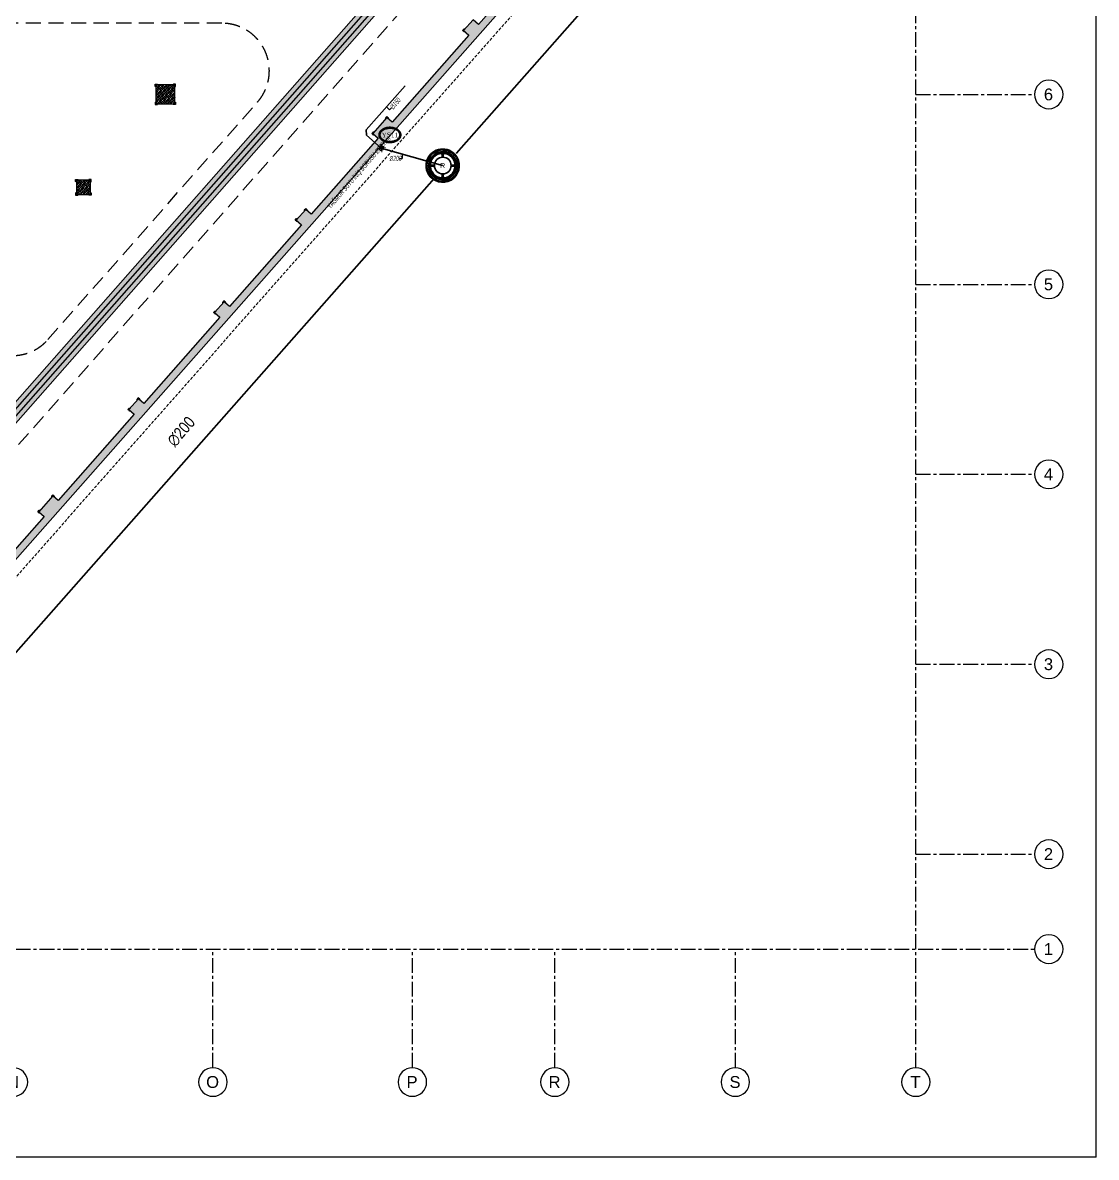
# Model space of a CAD drawing. Header units: millimetres. Extents: x -379292 to 1221486, y 92049 to 447512.
# Drawn here: x 156938 to 202148, y 92049 to 139842 of the extents above; entities that cross this region are included whole.
import ezdxf
from ezdxf.enums import TextEntityAlignment as Align
from ezdxf.lldxf.tags import DXFTag

# ---------------------------------------------------------------- set-up
doc = ezdxf.new("R2010")
doc.units = ezdxf.units.MM
doc.linetypes.add('CENTER', pattern=[2, 1.25, -0.25, 0.25, -0.25])
doc.linetypes.add('HIDDEN', pattern=[9.525, 6.35, -3.175])
for name, color, linetype, lineweight in [('0-KRCN-SHT YAĞMURSUYUBORUSU-100', 3, 'PISSU_LINE50', 35), ('0-KRCN-SHT-KOLADI-YAZIYAĞMURSUYU', 4, 'Continuous', 35), ('0-KRCN-SHT-PİSSU-BORU', 220, 'PISSU_LINE50', 40), ('0-KRCN-SHT-ROGAR', 151, 'Continuous', 35), ('0-KRCN-SHT-YAZI-ÇAP-PİSSU', 41, 'Continuous', 30), ('06_FORMWORK HIDDEN', 252, 'HIDDEN2', 0), ('E_CT_KA', 4, 'Continuous', 9), ('XREF$0$05_RAIN PIPE', 3, 'Continuous', 9)]:
    doc.layers.add(name, color=color, linetype=linetype, lineweight=lineweight)
for name, color, linetype in [('05_AXIS', 211, 'CENTER'), ('05_AXIS NAME', 7, 'Continuous'), ('05_HATCH CONCRETE', 141, 'Continuous'), ('05_HATCH SOLID-2', 253, 'Continuous'), ('05_SYMBOL', 2, 'Continuous'), ('E_CT_ZA', 6, 'Continuous')]:
    doc.layers.add(name, color=color, linetype=linetype)
doc.styles.add('MUF', font='isocpeur.ttf')
doc.styles.get("Standard").update_dxf_attribs({"font": 'segoeuil.ttf'})
doc.styles.add('TROMANT', font='arial.ttf', dxfattribs={"width": 0.8})
doc.styles.add('YAZI', font='times.ttf')
doc.styles.add('YAZI-5', font='arial.ttf', dxfattribs={"height": 5})
doc.styles.add('ÇAP-2', font='ARIALNBI.TTF')
tags = doc.linetypes.add('HIDDEN2', pattern=[0.1875, 0.125, -0.0625]).pattern_tags.tags
tags[6:7] = [DXFTag(74, 4), DXFTag(75, 0), DXFTag(340, '0'), DXFTag(46, 0.0), DXFTag(50, 0.0), DXFTag(44, 0.0), DXFTag(45, 0.0)]
tags[4:5] = [DXFTag(74, 4), DXFTag(75, 0), DXFTag(340, '0'), DXFTag(46, 0.0), DXFTag(50, 0.0), DXFTag(44, 0.0), DXFTag(45, 0.0)]
doc.linetypes.add('PISSU_LINE50', pattern='A,50,-10,["C",MUF,S=10,R=0,X=1,Y=-5],0', length=60)
pattern_1 = [(225, (905000, -3e-07), (67.351921, -67.351921), []), (225, (904932.65, -3e-07), (67.351921, -67.351921), [47.625, -23.8125])]

# ---------------------------------------------------------------- blocks, each defined once
blk = doc.blocks.new('AWAKS ADI')
at = {"layer": '05_AXIS NAME', "color": 2}
blk.add_circle((0, 0), 6, dxfattribs=at)
at = {"layer": '05_AXIS NAME', "style": 'YAZI-5'}
blk.add_attdef('AKSADI', text='', height=5, dxfattribs=at).set_placement((0, 0), align=Align.MIDDLE_CENTER)
blk = doc.blocks.new('202_Aks')
at = {"layer": '05_AXIS', "ltscale": 500}
for p, q in [((137900, -182300), (137900, 5000)), ((137900, -141300), (142900, -141300)), ((137900, -149300), (142900, -149300)), ((137900, -157300), (142900, -157300)), ((137900, -165300), (142900, -165300)), ((137900, -173300), (142900, -173300)), ((-5000, -177300), (142900, -177300)), ((108300, -182300), (108300, -177300)), ((116700, -182300), (116700, -177300)), ((122700, -182300), (122700, -177300)), ((130300, -182300), (130300, -177300))]:
    blk.add_line(p, q, dxfattribs=at)
at = {"layer": '05_AXIS NAME'}
ref = blk.add_blockref('AWAKS ADI', (143500, -141300), dxfattribs=dict(at, xscale=-100, yscale=100, zscale=100))
ref.add_attrib('AKSADI', '6', dxfattribs={"height": 500, "style": 'YAZI-5'}).set_placement((143486, -141298), align=Align.MIDDLE_CENTER)
ref = blk.add_blockref('AWAKS ADI', (143500, -149300), dxfattribs=dict(at, xscale=-100, yscale=100, zscale=100))
ref.add_attrib('AKSADI', '5', dxfattribs={"height": 500, "style": 'YAZI-5'}).set_placement((143486, -149298), align=Align.MIDDLE_CENTER)
ref = blk.add_blockref('AWAKS ADI', (143500, -157300), dxfattribs=dict(at, xscale=-100, yscale=100, zscale=100))
ref.add_attrib('AKSADI', '4', dxfattribs={"height": 500, "style": 'YAZI-5'}).set_placement((143486, -157298), align=Align.MIDDLE_CENTER)
ref = blk.add_blockref('AWAKS ADI', (143500, -165300), dxfattribs=dict(at, xscale=-100, yscale=100, zscale=100))
ref.add_attrib('AKSADI', '3', dxfattribs={"height": 500, "style": 'YAZI-5'}).set_placement((143486, -165298), align=Align.MIDDLE_CENTER)
ref = blk.add_blockref('AWAKS ADI', (143500, -173300), dxfattribs=dict(at, xscale=-100, yscale=100, zscale=100))
ref.add_attrib('AKSADI', '2', dxfattribs={"height": 500, "style": 'YAZI-5'}).set_placement((143486, -173298), align=Align.MIDDLE_CENTER)
ref = blk.add_blockref('AWAKS ADI', (143500, -177300), dxfattribs=dict(at, xscale=-100, yscale=100, zscale=100))
ref.add_attrib('AKSADI', '1', dxfattribs={"height": 500, "style": 'YAZI-5'}).set_placement((143486, -177298), align=Align.MIDDLE_CENTER)
ref = blk.add_blockref('AWAKS ADI', (99900, -182900), dxfattribs=dict(at, xscale=-100, yscale=100, zscale=100))
ref.add_attrib('AKSADI', 'N', dxfattribs={"height": 500, "style": 'YAZI-5'}).set_placement((99886, -182898), align=Align.MIDDLE_CENTER)
ref = blk.add_blockref('AWAKS ADI', (108300, -182900), dxfattribs=dict(at, xscale=-100, yscale=100, zscale=100))
ref.add_attrib('AKSADI', 'O', dxfattribs={"height": 500, "style": 'YAZI-5'}).set_placement((108286, -182898), align=Align.MIDDLE_CENTER)
ref = blk.add_blockref('AWAKS ADI', (116700, -182900), dxfattribs=dict(at, xscale=-100, yscale=100, zscale=100))
ref.add_attrib('AKSADI', 'P', dxfattribs={"height": 500, "style": 'YAZI-5'}).set_placement((116686, -182898), align=Align.MIDDLE_CENTER)
ref = blk.add_blockref('AWAKS ADI', (122700, -182900), dxfattribs=dict(at, xscale=-100, yscale=100, zscale=100))
ref.add_attrib('AKSADI', 'R', dxfattribs={"height": 500, "style": 'YAZI-5'}).set_placement((122686, -182898), align=Align.MIDDLE_CENTER)
ref = blk.add_blockref('AWAKS ADI', (130300, -182900), dxfattribs=dict(at, xscale=-100, yscale=100, zscale=100))
ref.add_attrib('AKSADI', 'S', dxfattribs={"height": 500, "style": 'YAZI-5'}).set_placement((130286, -182898), align=Align.MIDDLE_CENTER)
ref = blk.add_blockref('AWAKS ADI', (137900, -182900), dxfattribs=dict(at, xscale=-100, yscale=100, zscale=100))
ref.add_attrib('AKSADI', 'T', dxfattribs={"height": 500, "style": 'YAZI-5'}).set_placement((137886, -182898), align=Align.MIDDLE_CENTER)
blk = doc.blocks.new('bariyer')
at = {"color": 8, "ltscale": 25}
blk.add_lwpolyline([(0, -70), (15, -70, 0.414214), (30, -55), (30, 30), (-55, 30, 0.414214), (-70, 15), (-70, 0), (0, 0)], format="xyb", close=True, dxfattribs=at)
blk = doc.blocks.new('OtoParkBodrumKatMimari')
at = {"layer": '05_HATCH CONCRETE'}
h = blk.add_hatch(dxfattribs=at)
h.set_pattern_fill('ANSI33', color=8, scale=15, angle=180, style=0)
h.set_pattern_definition(pattern_1)
h.paths.add_polyline_path([(142600, 59700), (142800, 59700), (139870, 56381), (139645, 56579), (139248, 56130), (139473, 55931), (135668, 51620), (135443, 51819), (134848, 51144), (135073, 50945), (131506, 46904), (131281, 47103), (130884, 46653), (131109, 46455), (127899, 42818), (127674, 43017), (127277, 42567), (127502, 42369), (124481, 38946), (124256, 39145), (123859, 38695), (124084, 38496), (120848, 34830), (120623, 35029), (120028, 34354), (120253, 34155), (117433, 30962), (117209, 31160), (116812, 30710), (117036, 30512), (113992, 27063), (113767, 27262), (113370, 26812), (113595, 26613), (110386, 22977), (110161, 23176), (109764, 22726), (109989, 22527), (106786, 18899), (106561, 19097), (105965, 18422), (106190, 18224), (103361, 15019), (103136, 15217), (102739, 14767), (102964, 14569), (99777, 10958), (99552, 11156), (99155, 10707), (99380, 10508), (96303, 7022), (96078, 7220), (95615, 6696), (95840, 6497), (93887, 4285), (93662, 4484), (93265, 4034), (93490, 3836), (90240, 153), (90240, 300), (89640, 300), (89640, 0), (88400, 0), (88400, 300), (87800, 300), (87800, 0), (80000, 0), (80000, 300), (79400, 300), (79400, 0), (71600, 0), (71600, 300), (71000, 300), (71000, -300), (90240, -300), (143200, 59700), (143200, 67400), (142600, 67400), (142600, 66800), (142900, 66800), (142900, 64150), (142600, 64150), (142600, 63550), (142900, 63550), (142900, 60300), (142600, 60300)])
h = blk.add_hatch(dxfattribs=at)
h.set_pattern_fill('ANSI33', color=8, scale=15, angle=180, style=0)
h.set_pattern_definition(pattern_1)
h.paths.add_polyline_path([(111700, 36400), (110900, 36400), (110900, 35600), (111700, 35600)])
h = blk.add_hatch(dxfattribs=at)
h.set_pattern_fill('ANSI33', color=8, scale=15, angle=180, style=0)
h.set_pattern_definition(pattern_1)
h.paths.add_polyline_path([(108150, 32390), (107550, 32390), (107550, 31790), (108150, 31790)])
at = {"color": 5}
for points in [[(127502, 42369), (124481, 38946), (124256, 39145), (123859, 38695), (124084, 38496), (120848, 34830), (120623, 35029), (120028, 34354), (120253, 34155), (117433, 30962), (117209, 31160), (116812, 30710), (117036, 30512), (113992, 27063), (113767, 27262), (113370, 26812), (113595, 26613), (110386, 22977), (110161, 23176), (109764, 22726), (109989, 22527), (106786, 18899), (106561, 19097), (105965, 18422), (106190, 18224), (103361, 15019)], [(90240, -300), (143200, 59700)]]:
    blk.add_lwpolyline(points, dxfattribs=at)
for points in [[(111700, 36400), (110900, 36400), (110900, 35600), (111700, 35600)], [(108150, 32390), (107550, 32390), (107550, 31790), (108150, 31790)]]:
    blk.add_lwpolyline(points, close=True, dxfattribs=at)
at = {"layer": '05_HATCH SOLID-2', "color": 251, "ltscale": 25}
for points in [[(150500, -8770), (-8600, -8770), (-8600, 187430)], [(150500, -8770), (150500, 187430), (4700, 187430), (4700, 177600), (135600, 177600), (135600, 144600), (143200, 144600), (143200, 59700), (90240, -300), (70300, -300), (63119, 5881)]]:
    blk.add_lwpolyline(points, dxfattribs=at)
at = {"layer": '05_SYMBOL', "color": 252, "linetype": 'HIDDEN', "ltscale": 100}
blk.add_lwpolyline([(132000, 51725), (93143, 7677)], dxfattribs=at)
blk.add_lwpolyline([(48161, 25484, 0.179563), (49466, 25000), (104855, 25000, 0.215217), (106355, 25677), (115176, 35677, 0.645796), (113676, 39000), (37847, 39000, 0.695543), (36543, 35484), (48161, 25484)], format="xyb", dxfattribs=at)
at = {"layer": '06_FORMWORK HIDDEN', "linetype": 'HIDDEN', "ltscale": 20}
blk.add_line((143700, 59511), (90466, -800), dxfattribs=at)
at = {"layer": '05_AXIS'}
blk.add_blockref('202_Aks', (5000, 177300), dxfattribs=at)
at = {"layer": '05_SYMBOL', "color": 8, "xscale": -1}
for p, rotation in [((123859, 38695), 48.56632529242532), ((111700, 35600), 180), ((120028, 34354), 48.56632529242532), ((108150, 31790), 180), ((116812, 30710), 48.56632529242532), ((113370, 26812), 48.56632529242532), ((109764, 22726), 48.56632529242532), ((105965, 18422), 48.56632529242532)]:
    blk.add_blockref('bariyer', p, dxfattribs=dict(at, rotation=rotation))
for p in [(110900, 36400), (107550, 32390)]:
    blk.add_blockref('bariyer', p, dxfattribs=at)
at = {"layer": '05_SYMBOL', "color": 8}
for p in [(111700, 36400), (108150, 32390)]:
    blk.add_blockref('bariyer', p, dxfattribs=at)
for p, rotation in [((110900, 35600), 180), ((120623, 35029), 48.56632516036355), ((107550, 31790), 180), ((117209, 31160), 48.56632516036355), ((113767, 27262), 48.56632516036355), ((110161, 23176), 48.56632516036355), ((106561, 19097), 48.56632516036355)]:
    blk.add_blockref('bariyer', p, dxfattribs=dict(at, rotation=rotation))
blk = doc.blocks.new('*U680')
h = blk.add_hatch()
h.set_pattern_fill('ANSI33', color=0, scale=50, angle=1, style=0)
h.paths.add_polyline_path([(-773, 200), (58857, 200), (58857, 0), (-773, 0)])
at = {"color": 0}
blk.add_lwpolyline([(-773, 200), (58857, 200), (58857, 0), (-773, 0)], close=True, dxfattribs=at)
at = {"ltscale": 25, "flags": 1}
for tag, p in [('YUKSEKLIK', (-229, -149)), ('KALINLIK', (-229, -213))]:
    blk.add_attdef(tag, p, '', height=50, dxfattribs=at)
blk = doc.blocks.new('*U718')
h = blk.add_hatch()
h.set_pattern_fill('ANSI33', color=0, scale=50, angle=1, style=0)
h.paths.add_polyline_path([(-1015, 600), (58777, 600), (58777, 0), (-1015, 0)])
at = {"color": 0}
blk.add_lwpolyline([(-1015, 600), (58777, 600), (58777, 0), (-1015, 0)], close=True, dxfattribs=at)
at = {"ltscale": 25, "flags": 1}
for tag, p in [('YUKSEKLIK', (-229, -149)), ('KALINLIK', (-229, -213))]:
    blk.add_attdef(tag, p, '', height=50, dxfattribs=at)
blk = doc.blocks.new('A$C15ead506')
at = {"layer": 'E_CT_KA', "color": 6, "rotation": 48.64128047397736}
blk.add_blockref('*U718', (22637, 8164), dxfattribs=at)
at = {"layer": 'E_CT_ZA', "color": 30, "rotation": 48.64128047397868}
blk.add_blockref('*U680', (22386, 8183), dxfattribs=at)
blk = doc.blocks.new('G$CD316F46C')
at = {"layer": '0-KRCN-SHT-ROGAR'}
for p, q in [((-32.2, 32.8), (-34.3, 35)), ((-29.8, 35), (-31.8, 37.3)), ((-28.6, 36), (-30.5, 38.3)), ((-26.1, 37.9), (-27.8, 40.4)), ((-24.8, 38.7), (-26.4, 41.3)), ((-22, 40.4), (-23.4, 43)), ((-20.6, 41.1), (-22, 43.8)), ((-17.7, 42.4), (-18.9, 45.2)), ((-16.3, 43), (-17.3, 45.8)), ((-13.2, 44), (-14.1, 46.9)), ((-11.7, 44.4), (-12.5, 47.4)), ((-8.6, 45.1), (-9.1, 48.1)), ((-7.1, 45.4), (-7.5, 48.4)), ((-3.9, 45.8), (-4.1, 48.8)), ((-2.3, 45.9), (-2.5, 48.9)), ((0.9, 45.9), (1, 48.9)), ((2.4, 45.8), (2.6, 48.8)), ((5.6, 45.5), (6, 48.5)), ((7.2, 45.3), (7.6, 48.3)), ((10.3, 44.7), (11, 47.6)), ((11.8, 44.3), (12.6, 47.2)), ((14.9, 43.3), (15.9, 46.2)), ((16.3, 42.8), (17.4, 45.6)), ((19.3, 41.5), (20.6, 44.2)), ((20.7, 40.8), (22, 43.5)), ((23.5, 39.2), (25, 41.8)), ((24.8, 38.4), (26.4, 40.9)), ((27.4, 36.6), (29.2, 38.9)), ((28.6, 35.6), (30.5, 37.9)), ((31, 33.5), (33.1, 35.7)), ((32.1, 32.4), (34.3, 34.5)), ((-45.7, 2.7), (-48.7, 2.8)), ((-45.6, 4.2), (-48.6, 4.5)), ((-45.2, 7.4), (-48.2, 7.9)), ((-44.9, 8.9), (-47.9, 9.5)), ((-44.2, 12.1), (-47.1, 12.8)), ((-43.8, 13.5), (-46.7, 14.4)), ((-42.8, 16.6), (-45.6, 17.7)), ((-42.2, 18), (-45, 19.2)), ((-40.8, 20.9), (-43.5, 22.3)), ((-40.1, 22.3), (-42.8, 23.8)), ((-39.1, 24.2), (-41.6, 25.7)), ((-38.2, 25.5), (-40.7, 27.1)), ((-36.4, 28.1), (-38.8, 29.9)), ((-35.4, 29.3), (-37.7, 31.2)), ((-33.3, 31.7), (-35.5, 33.8)), ((34.3, 30), (36.6, 32)), ((35.3, 28.8), (37.6, 30.7)), ((37.2, 26.2), (39.7, 28)), ((38.1, 25), (40.6, 26.6)), ((39.7, 22.2), (42.3, 23.6)), ((40.4, 20.8), (43.1, 22.2)), ((41.7, 17.9), (44.5, 19.1)), ((42.3, 16.5), (45.1, 17.5)), ((43.3, 13.4), (46.2, 14.3)), ((43.8, 11.9), (46.7, 12.7)), ((44.5, 8.8), (47.4, 9.3)), ((44.7, 7.3), (47.7, 7.7)), ((45.1, 4.1), (48.1, 4.3)), ((45.2, 2.5), (48.2, 2.7)), ((-45.7, -0.6), (-48.7, -0.6)), ((-45.7, -2.1), (-48.7, -2.3)), ((-45.4, -5.3), (-48.4, -5.7)), ((-45.1, -6.8), (-48.1, -7.3)), ((-44.5, -10), (-47.5, -10.7)), ((-44.1, -11.5), (-47, -12.3)), ((-43.2, -14.6), (-46, -15.5)), ((-42.7, -16), (-45.5, -17.1)), ((-41.4, -19), (-44.1, -20.2)), ((-40.7, -20.3), (-43.4, -21.7)), ((-39.1, -23.2), (-41.7, -24.7)), ((-38.3, -24.5), (-40.8, -26.1)), ((-36.5, -27.1), (-38.9, -28.9)), ((-35.5, -28.3), (-37.8, -30.2)), ((-33.4, -30.7), (-35.6, -32.8)), ((-32.3, -31.8), (-34.4, -34)), ((-29.9, -34), (-31.9, -36.3)), ((30.9, -32.7), (33, -34.9)), ((32, -31.6), (34.2, -33.7)), ((34.2, -29.3), (36.5, -31.2)), ((35.2, -28.1), (37.5, -30)), ((37.1, -25.5), (39.6, -27.2)), ((38, -24.2), (40.5, -25.8)), ((40.1, -20.5), (42.8, -21.9)), ((40.8, -19.1), (43.5, -20.4)), ((42.1, -16.1), (44.9, -17.2)), ((42.6, -14.7), (45.5, -15.7)), ((43.6, -11.6), (46.5, -12.4)), ((44, -10.1), (46.9, -10.8)), ((44.6, -7), (47.6, -7.5)), ((44.8, -5.4), (47.8, -5.8)), ((45.2, -0.7), (48.2, -0.8)), ((45.2, -2.2), (48.2, -2.4)), ((-28.8, -35), (-30.6, -37.4)), ((-26.2, -36.9), (-27.9, -39.4)), ((-24.9, -37.8), (-26.5, -40.3)), ((-22.1, -39.4), (-23.6, -42.1)), ((-20.8, -40.2), (-22.1, -42.8)), ((-17.8, -41.5), (-19, -44.3)), ((-16.4, -42.1), (-17.5, -44.9)), ((-13.4, -43.1), (-14.2, -46)), ((-11.9, -43.5), (-12.6, -46.4)), ((-8.7, -44.2), (-9.3, -47.2)), ((-7.2, -44.5), (-7.7, -47.5)), ((-4, -44.9), (-4.3, -47.9)), ((-2.5, -45), (-2.6, -48)), ((0.7, -45), (0.8, -48)), ((2.3, -45), (2.5, -48)), ((5.5, -44.7), (5.9, -47.7)), ((7, -44.5), (7.5, -47.4)), ((10.2, -43.8), (10.9, -46.8)), ((11.7, -43.5), (12.5, -46.4)), ((14.7, -42.5), (15.7, -45.3)), ((16.2, -42), (17.3, -44.8)), ((19.1, -40.7), (20.4, -43.4)), ((20.5, -40), (21.9, -42.7)), ((23.3, -38.4), (24.9, -41)), ((24.7, -37.6), (26.3, -40.1)), ((27.3, -35.8), (29.1, -38.2)), ((28.5, -34.8), (30.4, -37.1))]:
    blk.add_line(p, q, dxfattribs=at)
at = {"layer": '0-KRCN-SHT-ROGAR', "color": 120}
for p, q in [((-24.9, 2), (-32.9, 2)), ((-1.7, 24.9), (-1.7, 33.1)), ((1.4, 25), (1.4, 33.1)), ((24.9, 1.9), (32.4, 1.9)), ((-25, -1.1), (-32.9, -1.1)), ((-1.8, -24.9), (-1.8, -32.2)), ((1.3, -25), (1.3, -32.2)), ((25, -1.2), (32.4, -1.2))]:
    blk.add_line(p, q, dxfattribs=at)
blk.add_circle((0, 0), 25, dxfattribs=at)
at = {"layer": '0-KRCN-SHT-ROGAR'}
for radius, start, end in [(50, 329.911, 149.911), (42.5, 329.911, 149.911), (48.5, 134.6265, 136.5734), (48.5, 128.6265, 130.5734), (48.5, 122.6265, 124.5734), (48.5, 116.6265, 118.5734), (48.5, 110.6265, 112.5734), (48.5, 104.6265, 106.5734), (48.5, 98.6265, 100.5734), (48.5, 92.6265, 94.5734), (48.5, 86.6265, 88.5734), (48.5, 80.6265, 82.5734), (48.5, 74.6265, 76.5734), (48.5, 68.6265, 70.5734), (48.5, 62.6265, 64.5734), (48.5, 56.6265, 58.5734), (48.5, 50.6265, 52.5734), (48.5, 44.6265, 46.5734), (50, 149.911, 329.911), (48.5, 175.2486, 177.1955), (48.5, 169.2486, 171.1955), (48.5, 163.2486, 165.1955), (48.5, 157.2486, 159.1955), (48.5, 151.2486, 153.1955), (42.5, 149.911, 329.911), (48.5, 146.6265, 148.5734), (38.7, 149.911, 329.911), (48.5, 140.6265, 142.5734), (37.2, 149.911, 329.911), (48.5, 38.6265, 40.5734), (48.5, 32.6265, 34.5734), (48.5, 26.6265, 28.5734), (48.5, 20.6265, 22.5734), (48.5, 14.6265, 16.5734), (48.5, 8.6265, 10.5734), (48.5, 2.6265, 4.5734), (48.5, 181.2486, 183.1955), (48.5, 187.2486, 189.1955), (48.5, 193.2486, 195.1955), (48.5, 199.2486, 201.1955), (48.5, 205.2486, 207.1955), (48.5, 211.2486, 213.1955), (48.5, 217.2486, 219.1955), (48.5, 223.2486, 225.1955), (48.5, 313.2486, 315.1955), (48.5, 319.2486, 321.1955), (48.5, 325.2486, 327.1955), (48.5, 332.6265, 334.5734), (48.5, 338.6265, 340.5734), (48.5, 344.6265, 346.5734), (48.5, 350.6265, 352.5734), (48.5, 356.6265, 358.5734), (48.5, 229.2486, 231.1955), (48.5, 235.2486, 237.1955), (48.5, 241.2486, 243.1955), (48.5, 247.2486, 249.1955), (48.5, 253.2486, 255.1955), (48.5, 259.2486, 261.1955), (48.5, 265.2486, 267.1955), (48.5, 271.2486, 273.1955), (48.5, 277.2486, 279.1955), (48.5, 283.2486, 285.1955), (48.5, 289.2486, 291.1955), (48.5, 295.2486, 297.1955), (48.5, 301.2486, 303.1955), (48.5, 307.2486, 309.1955)]:
    blk.add_arc((-0.3, 0.4), radius, start, end, dxfattribs=at)
at = {"layer": '0-KRCN-SHT-ROGAR', "color": 120}
for centre, radius, start, end in [((-0.3, 0.4), 38.7, 329.911, 149.911), ((-0.3, 0.4), 37.2, 329.911, 149.911), ((-6.2, 33.1), 4.52, 359.911, 71.7708), ((5.9, 33), 4.52, 108.3327, 179.911), ((-32.9, 6.5), 4.52, 198.0512, 269.911), ((32.4, 6.4), 4.52, 269.911, 341.7708), ((-32.9, -5.6), 4.52, 89.911, 161.4893), ((-6.3, -32.2), 4.52, 288.0512, 359.911), ((5.8, -32.2), 4.52, 179.911, 251.4893), ((32.4, -5.7), 4.52, 18.3327, 89.911)]:
    blk.add_arc(centre, radius, start, end, dxfattribs=at)
blk = doc.blocks.new('XREF$0$YIB125')
at = {"layer": 'XREF$0$05_RAIN PIPE'}
for p, q in [((-112.5, 0), (112.5, 0)), ((0, 112.5), (0, -112.5)), ((0, 0), (0, 62.5))]:
    blk.add_line(p, q, dxfattribs=at)
blk.add_circle((0, 0), 62.5, dxfattribs=at)
for centre, start, end in [((0, 31.25), 90, 270), ((0, -31.25), 270, 90)]:
    blk.add_arc(centre, 31.25, start, end, dxfattribs=at)
blk = doc.blocks.new('G$CD1210CBB')
at = {"layer": 'XREF$0$05_RAIN PIPE', "xscale": -0.08000000000000002, "yscale": 0.08000000000000002, "zscale": 0.08000000000000002}
blk.add_blockref('XREF$0$YIB125', (-9, 0), dxfattribs=at)
blk = doc.blocks.new('A$Cbceac246')
at = {"layer": '0-KRCN-SHT YAĞMURSUYUBORUSU-100'}
for p, q in [((5109, 3606), (4945.2, 3420.4)), ((4946.5, 3399.2), (4945.2, 3420.4)), ((4946.5, 3399.2), (5009, 3344.1)), ((5009, 3344.1), (5267.5, 3270.4))]:
    blk.add_line(p, q, dxfattribs=at)
at = {"layer": '0-KRCN-SHT-KOLADI-YAZIYAĞMURSUYU', "color": 2, "linetype": 'Continuous'}
for points, knots in [([(4999.5, 3399.6), (4999.5, 3399.4), (4999.5, 3398.6), (4999.6, 3397.2), (4999.8, 3395.6), (5000.1, 3394.2), (5000.5, 3392.8), (5001, 3391.2), (5001.6, 3389.7), (5002.2, 3388.6), (5002.8, 3387.5), (5003.4, 3386.4), (5004.3, 3385.1), (5005.4, 3383.7), (5006.5, 3382.4), (5007.7, 3381), (5009.1, 3379.8), (5010.6, 3378.4), (5012.3, 3377.2), (5014, 3376), (5015.7, 3375), (5017.3, 3374.1), (5019.1, 3373.2), (5020.9, 3372.4), (5022.7, 3371.7), (5024.6, 3371), (5026.5, 3370.4), (5028.7, 3369.7), (5031.3, 3369.1), (5034.4, 3368.5), (5037.4, 3368.1), (5040.2, 3367.8), (5042.9, 3367.7), (5045.7, 3367.6), (5048.8, 3367.7), (5051.9, 3368), (5054.3, 3368.2), (5056.7, 3368.6), (5059, 3369), (5062, 3369.7), (5064.5, 3370.5), (5066.7, 3371.2), (5068.6, 3371.9), (5070.4, 3372.7), (5072.2, 3373.5), (5073.9, 3374.4), (5075.6, 3375.3), (5077.2, 3376.4), (5078.7, 3377.4), (5079.9, 3378.3), (5081.1, 3379.3), (5082.2, 3380.3), (5083.6, 3381.7), (5084.6, 3382.8), (5085.6, 3384), (5086.5, 3385.3), (5087.5, 3386.8), (5088.3, 3388.1), (5089, 3389.5), (5089.6, 3390.9), (5090.2, 3392.7), (5090.6, 3394.3), (5090.9, 3396), (5091.1, 3397.7), (5091.2, 3399.4), (5091.2, 3400.8), (5091.1, 3402.2), (5090.9, 3403.7), (5090.5, 3405.6), (5090, 3407.1), (5089.5, 3408.6), (5088.9, 3410), (5088.1, 3411.5), (5087.2, 3412.9), (5086.5, 3414), (5085.7, 3415.1), (5084.9, 3416.1), (5083.8, 3417.4), (5082.5, 3418.7), (5081, 3420), (5079.3, 3421.4), (5077.6, 3422.6), (5075.8, 3423.8), (5073.9, 3424.9), (5071.9, 3425.9), (5069.9, 3426.8), (5067.9, 3427.6), (5065.8, 3428.4), (5063.6, 3429), (5061.4, 3429.6), (5059.2, 3430.2), (5057, 3430.6), (5054.7, 3431), (5052.4, 3431.2), (5050.1, 3431.4), (5047.7, 3431.6), (5045.4, 3431.6), (5043.1, 3431.6), (5040.7, 3431.4), (5038.4, 3431.2), (5036.1, 3431), (5033.8, 3430.6), (5031.6, 3430.2), (5029.4, 3429.7), (5027.2, 3429.1), (5025, 3428.4), (5022.9, 3427.7), (5021.1, 3426.9), (5019.2, 3426.1), (5017.4, 3425.2), (5015.4, 3424.1), (5013.5, 3422.9), (5012.1, 3421.9), (5010.7, 3420.8), (5009.4, 3419.8), (5007.8, 3418.2), (5006.4, 3416.8), (5005.3, 3415.5), (5004.4, 3414.3), (5003.5, 3413), (5002.6, 3411.5), (5001.8, 3410), (5001.1, 3408.4), (5000.6, 3406.7), (5000.2, 3405.2), (4999.9, 3403.9), (4999.7, 3402.6), (4999.5, 3401.1), (4999.5, 3400.1), (4999.5, 3399.6)], [0, 0, 0, 0, 1.213393, 2.424731, 3.634899, 4.23988, 5.747854, 7.250616, 8.45036, 9.945499, 11.437135, 12.629243, 13.798133, 14.967487, 16.724402, 18.487549, 20.259158, 20.851938, 22.638147, 24.438355, 26.253745, 28.085062, 29.315033, 31.087836, 32.875439, 34.677188, 36.492212, 38.31946, 40.157727, 42.005688, 43.861689, 45.72323, 47.588513, 49.455685, 51.32287, 53.188197, 55.049829, 56.905238, 58.75253, 60.590234, 62.41697, 64.23149, 66.032702, 67.819704, 69.591161, 71.34787, 73.089893, 74.817612, 76.531756, 78.233427, 79.924117, 81.731887, 83.083349, 84.432203, 85.779805, 86.229051, 87.578464, 88.928884, 90.281448, 91.637578, 92.544576, 94.028807, 95.515086, 97.004987, 97.752009, 98.872791, 100.364346, 101.854398, 102.972015, 104.457375, 105.937166, 107.4132, 108.150387, 109.620499, 111.087894, 112.554447, 113.28797, 114.75558, 116.226469, 118.071935, 118.442214, 119.949008, 121.464895, 122.990853, 124.527619, 126.075699, 127.635384, 129.206763, 130.790449, 132.385639, 134.798636, 137.233957, 139.688759, 140.510874, 142.98603, 145.47066, 147.960441, 150.450946, 152.109582, 154.590556, 157.059241, 159.511881, 161.945025, 163.554876, 165.153439, 166.740617, 168.316109, 169.879765, 171.431605, 172.971836, 174.500865, 176.169212, 177.827074, 179.475797, 181.117169, 182.208516, 183.921005, 185.204671, 186.488807, 187.774709, 188.204048, 189.495096, 190.787871, 192.083344, 193.382693, 194.251852, 195.702571, 197.154698, 197.639423, 197.639423, 197.639423, 197.639423]), ([(5003.2, 3399.6), (5003.2, 3398.4), (5003.4, 3397.2), (5003.9, 3394), (5004.7, 3391.9), (5006.7, 3388.1), (5007.9, 3386.3), (5011.3, 3382.6), (5013.6, 3380.8), (5019.5, 3377), (5023.4, 3375.3), (5031.7, 3372.7), (5036.2, 3371.9), (5045.3, 3371.3), (5049.9, 3371.4), (5058.9, 3372.7), (5063.2, 3373.8), (5071.2, 3377), (5074.8, 3379), (5079.4, 3382.7), (5080.8, 3384.1), (5083.2, 3386.9), (5084.2, 3388.5), (5085.9, 3391.8), (5086.6, 3393.5), (5087.4, 3397.1), (5087.5, 3398.9), (5087.3, 3402.6), (5087, 3404.4), (5085.6, 3408.2), (5084.6, 3410.3), (5081.9, 3414), (5080.3, 3415.7), (5075.1, 3420.1), (5071.1, 3422.4), (5062, 3425.8), (5057.1, 3427), (5046.9, 3428), (5041.7, 3427.9), (5031.6, 3426.5), (5026.7, 3425.2), (5019.3, 3422), (5016.4, 3420.4), (5011.4, 3416.7), (5009.2, 3414.6), (5006.6, 3410.9), (5005.8, 3409.6), (5004.6, 3406.9), (5004.1, 3405.5), (5003.4, 3402.6), (5003.2, 3401.1), (5003.2, 3399.6)], [0, 0, 0, 0, 0.138649, 0.138649, 0.277299, 0.277299, 0.415948, 0.415948, 0.688121, 0.688121, 0.960294, 0.960294, 1.349663, 1.349663, 1.739033, 1.739033, 2.128402, 2.128402, 2.517772, 2.517772, 2.726912, 2.726912, 2.936053, 2.936053, 3.106711, 3.106711, 3.27737, 3.27737, 3.448028, 3.448028, 3.618687, 3.618687, 3.789345, 3.789345, 4.135575, 4.135575, 4.481804, 4.481804, 4.828034, 4.828034, 5.174263, 5.174263, 5.520493, 5.520493, 5.774104, 5.774104, 5.97328, 5.97328, 6.172456, 6.172456, 6.283185, 6.283185, 6.283185, 6.283185])]:
    blk.add_open_spline(points, degree=3, knots=knots, dxfattribs=at)
at = {"layer": '0-KRCN-SHT-PİSSU-BORU', "color": 5, "ltscale": 2}
for p, q in [((5325.2, 3322.2), (6611.7, 4779.6)), ((3286.3, 1012.1), (5232.5, 3217.2))]:
    blk.add_line(p, q, dxfattribs=at)
at = {"layer": '0-KRCN-SHT-YAZI-ÇAP-PİSSU', "linetype": 'Continuous'}
for p, q in [((5030.6, 3517.2), (5044.3, 3505.2)), ((5030.6, 3517.2), (5044.3, 3505.2)), ((5051.7, 3513.6), (5044.3, 3505.2)), ((5051.7, 3513.6), (5044.3, 3505.2)), ((5086.1, 3300.7), (5097.3, 3300.7)), ((5086.1, 3300.7), (5097.3, 3300.7)), ((5097.3, 3318.9), (5097.3, 3300.7)), ((5097.3, 3318.9), (5097.3, 3300.7))]:
    blk.add_line(p, q, dxfattribs=at)
at = {"layer": '0-KRCN-SHT-PİSSU-BORU', "xscale": 2, "yscale": 2, "zscale": 2, "rotation": 7.847455791567355}
blk.add_blockref('G$CD1210CBB', (5026.8, 3346.5), dxfattribs=at)
at = {"layer": '0-KRCN-SHT-ROGAR', "xscale": -1.4, "yscale": 1.4, "zscale": 1.4, "rotation": 180}
blk.add_blockref('G$CD316F46C', (5268.1, 3270.6), dxfattribs=at)
at = {"layer": '0-KRCN-SHT-KOLADI-YAZIYAĞMURSUYU', "color": 2, "style": 'YAZI'}
blk.add_text('YS11', height=20, dxfattribs=at).set_placement((5045.3, 3399.6), align=Align.MIDDLE)
at = {"layer": '0-KRCN-SHT-KOLADI-YAZIYAĞMURSUYU', "linetype": 'Continuous', "style": 'ÇAP-2', "width": 0.7}
blk.add_text('YAĞMUR SUYU İNİŞ BORUSU ∅200mm', height=21, rotation=49.3372, dxfattribs=at).set_placement((4795, 3087.1))
at = {"layer": '0-KRCN-SHT-ROGAR', "style": 'TROMANT', "width": 0.8}
blk.add_text('R', height=21, dxfattribs=at).set_placement((5267.5, 3270.4), align=Align.MIDDLE)
blk.add_text('∅200', height=50, rotation=49, dxfattribs=at).set_placement((4166.1, 2150.4), align=Align.MIDDLE)
at = {"layer": '0-KRCN-SHT-YAZI-ÇAP-PİSSU', "linetype": 'Continuous', "style": 'ÇAP-2', "width": 0.7}
for s, rotation, p in [('∅150', 48.5663, (5051.2, 3513.4)), ('∅200', 0, (5043.9, 3301))]:
    blk.add_text(s, height=21, rotation=rotation, dxfattribs=at).set_placement(p, align=Align.MIDDLE_LEFT)

msp = doc.modelspace()

# ---------------------------------------------------------------- block references
at = {"color": 8}
msp.add_blockref('OtoParkBodrumKatMimari', (51648, 100818.8), dxfattribs=at)

# ---------------------------------------------------------------- next in the draw order: block references
at = {"color": 30, "xscale": 10, "yscale": 10, "zscale": 10}
msp.add_blockref('A$Cbceac246', (121948, 101118.8), dxfattribs=at)
at = {"color": 30}
msp.add_blockref('A$C15ead506', (121948, 101118.8), dxfattribs=at)

doc.saveas('drawing.dxf')
